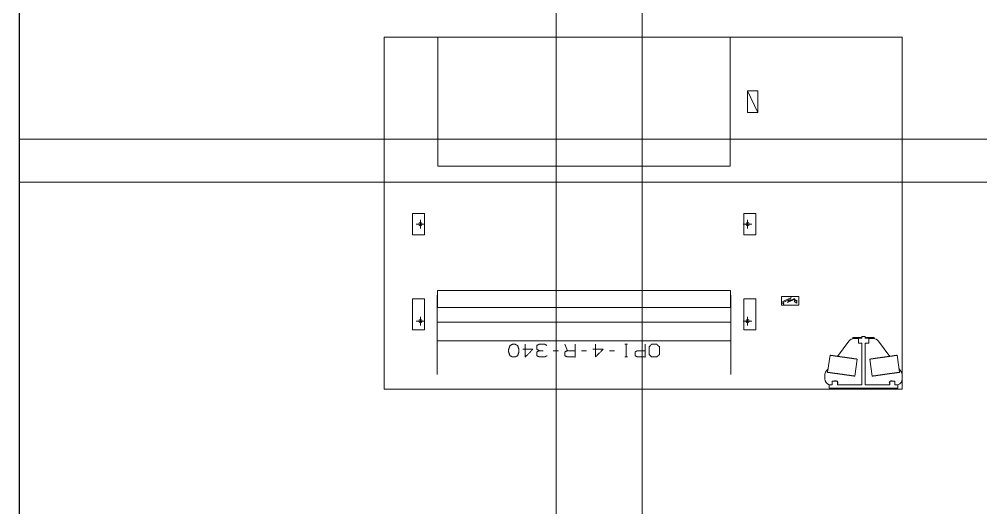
# Model space of a CAD drawing. Header units: millimetres. Extents: x 3056 to 110866, y 16649 to 58349.
# Drawn here: x 3056 to 14248, y 43560 to 49244 of the extents above; entities that cross this region are included whole.
import ezdxf

# ---------------------------------------------------------------- set-up
doc = ezdxf.new("R2010")
doc.units = ezdxf.units.MM
doc.layers.add('1', color=7, linetype='Continuous', true_color=0xffffff)

msp = doc.modelspace()

# ---------------------------------------------------------------- linework, layer by layer
at = {"layer": '1', "color": 143, "linetype": 'Continuous', "lineweight": 25}
msp.add_line((3056, 58349), (3056, 16649), dxfattribs=at)
at = {"layer": '1', "color": 9, "linetype": 'Continuous', "lineweight": 13}
for p, q in [((3056, 16649), (3056, 58349)), ((6093, 47849), (3056, 47849)), ((6093, 47349), (3056, 47349))]:
    msp.add_line(p, q, dxfattribs=at)
at = {"layer": '1', "color": 143, "linetype": 'Continuous', "lineweight": 13}
for p, q in [((3056, 16649), (3056, 58349)), ((9306, 55263), (9306, 17870)), ((10306, 17870), (10306, 54700)), ((48820, 47849), (3056, 47849)), ((3056, 47349), (48820, 47349))]:
    msp.add_line(p, q, dxfattribs=at)
at = {"layer": '1', "color": 43, "linetype": 'Continuous', "lineweight": 13}
msp.add_line((3056, 16649), (3056, 58349), dxfattribs=at)
msp.add_line((3056, 16649), (3056, 58349), dxfattribs=at)
at = {"layer": '1', "color": 43, "linetype": 'Continuous', "lineweight": 25}
msp.add_line((3056, 58349), (3056, 16649), dxfattribs=at)
msp.add_line((3056, 58349), (3056, 16649), dxfattribs=at)
at = {"layer": '1', "color": 4, "linetype": 'Continuous', "lineweight": 13}
for p, q in [((7306, 44942), (7306, 49035)), ((7306, 49035), (13334, 49035)), ((7306, 49035), (13334, 49035)), ((7306, 44942), (7306, 49035)), ((13334, 49035), (13334, 44942)), ((13334, 49035), (13334, 44942)), ((11654, 48160), (11534, 48410)), ((11534, 48410), (11654, 48410)), ((11534, 48160), (11534, 48410)), ((11654, 48410), (11654, 48160)), ((11654, 48160), (11534, 48160)), ((7930, 47535), (11330, 47535)), ((7632, 46735), (7632, 46985)), ((7632, 46985), (7772, 46985)), ((7726, 46810), (7726, 46910)), ((7772, 46985), (7772, 46735)), ((11489, 46735), (11489, 46985)), ((11489, 46985), (11629, 46985)), ((11534, 46810), (11534, 46910)), ((11629, 46985), (11629, 46735)), ((7776, 46860), (7676, 46860)), ((11584, 46860), (11484, 46860)), ((7772, 46735), (7632, 46735)), ((11629, 46735), (11489, 46735)), ((7926, 46090), (11334, 46090)), ((7926, 45890), (7926, 46090)), ((11334, 46090), (11334, 45890)), ((11929, 45917), (11929, 46017)), ((11929, 46017), (12129, 46017)), ((11943, 45959), (12041, 46005)), ((12041, 46005), (12022, 45968)), ((12129, 46017), (12129, 45917)), ((7632, 45632), (7632, 45992)), ((7632, 45992), (7772, 45992)), ((7772, 45992), (7772, 45632)), ((11334, 45890), (7926, 45890)), ((11489, 45632), (11489, 45992)), ((11489, 45992), (11629, 45992)), ((11629, 45992), (11629, 45632)), ((11929, 45942), (11954, 45942)), ((12129, 45917), (11929, 45917)), ((11943, 45959), (11947, 45950)), ((11947, 45950), (12019, 45983)), ((11954, 45942), (11954, 45917)), ((12019, 45983), (11999, 45947)), ((12076, 45983), (11999, 45947)), ((12022, 45968), (12080, 45996)), ((12086, 45965), (12075, 45959)), ((12075, 45959), (12106, 45940)), ((12076, 45983), (12086, 45965)), ((12080, 45996), (12095, 45969)), ((12106, 45974), (12095, 45969)), ((12106, 45974), (12106, 45940)), ((7726, 45682), (7726, 45782)), ((11534, 45682), (11534, 45782)), ((7776, 45732), (7676, 45732)), ((11340, 45720), (7920, 45720)), ((11584, 45732), (11484, 45732)), ((7772, 45632), (7632, 45632)), ((11629, 45632), (11489, 45632)), ((12864, 45553), (12904, 45553)), ((12864, 45535), (12864, 45553)), ((12904, 45535), (12904, 45553)), ((7920, 45501), (11340, 45501)), ((9407, 45463), (9437, 45388)), ((10136, 45463), (10106, 45463)), ((10120, 45315), (10120, 45463)), ((12712, 45498), (12580, 45322)), ((12759, 45527), (12759, 45543)), ((12864, 45543), (12759, 45543)), ((12772, 45528), (12824, 45528)), ((12824, 45475), (12824, 45535)), ((12864, 45535), (12824, 45535)), ((12864, 45475), (12824, 45475)), ((12864, 44992), (12864, 45475)), ((13009, 45543), (12904, 45543)), ((12904, 45535), (12944, 45535)), ((12904, 45475), (12944, 45475)), ((12904, 44992), (12904, 45475)), ((12944, 45475), (12944, 45535)), ((12944, 45528), (12997, 45528)), ((13009, 45527), (13009, 45543)), ((13189, 45322), (13057, 45498)), ((9273, 45388), (9333, 45388)), ((9600, 45388), (9659, 45388)), ((9927, 45388), (9986, 45388)), ((12494, 45335), (12466, 45137)), ((13303, 45137), (13275, 45335)), ((10136, 45315), (10106, 45315)), ((12783, 45092), (12811, 45290)), ((12958, 45290), (12986, 45092)), ((12434, 45062), (12434, 45103)), ((12472, 45178), (12449, 45148)), ((13319, 45148), (13297, 45178)), ((12519, 44992), (12484, 44992)), ((12484, 44952), (12484, 44992)), ((12519, 44992), (12519, 45032)), ((12519, 45032), (12579, 45032)), ((12579, 44992), (12579, 45032)), ((12864, 44992), (12579, 44992)), ((13189, 44992), (12904, 44992)), ((13189, 44992), (13189, 45032)), ((13189, 45032), (13249, 45032)), ((13249, 44992), (13249, 45032)), ((13284, 44992), (13249, 44992)), ((13284, 44952), (13284, 44992)), ((13334, 44942), (7306, 44942)), ((13334, 44942), (7306, 44942)), ((12484, 44952), (13284, 44952))]:
    msp.add_line(p, q, dxfattribs=at)
for centre, radius in [((7726, 46860), 20), ((11534, 46860), 20), ((11942, 45930), 12.5), ((7726, 45732), 20), ((11534, 45732), 20)]:
    msp.add_circle(centre, radius, dxfattribs=at)
for centre, radius, start, end in [((12772, 45453), 75, 90, 143.1301), ((12997, 45453), 75, 36.8699, 90), ((12509, 45103), 75, 143.1301, 180), ((13259, 45103), 75, 0, 36.8699), ((12509, 45062), 75, 180, 250.5277), ((12559, 45012), 25, 90, 126.8719), ((12559, 45012), 25, 53.1281, 90), ((12559, 45012), 25, 323.1281, 36.8663), ((13209, 45012), 25, 143.1337, 216.8719), ((13209, 45012), 25, 90, 126.8719), ((13209, 45012), 25, 53.1281, 90), ((13259, 45062), 75, 289.4723, 0)]:
    msp.add_arc(centre, radius, start, end, dxfattribs=at)
for points, knots in [([(7930, 49035), (7930, 49035), (7930, 49035), (7930, 49035), (7930, 49034), (7930, 49033), (7930, 49033), (7930, 49032), (7930, 49031), (7930, 49030), (7930, 49029), (7930, 49027), (7930, 49025), (7930, 49023), (7930, 49021), (7930, 49018), (7930, 49015), (7930, 49012), (7930, 49009), (7930, 49006), (7930, 49002), (7930, 48999), (7930, 48995), (7930, 48991), (7930, 48986), (7930, 48982), (7930, 48977), (7930, 48975), (7930, 48970), (7930, 48964), (7930, 48959), (7930, 48954), (7930, 48948), (7930, 48942), (7930, 48936), (7930, 48930), (7930, 48923), (7930, 48917), (7930, 48910), (7930, 48903), (7930, 48896), (7930, 48888), (7930, 48885), (7930, 48877), (7930, 48869), (7930, 48862), (7930, 48854), (7930, 48845), (7930, 48837), (7930, 48829), (7930, 48820), (7930, 48811), (7930, 48802), (7930, 48793), (7930, 48784), (7930, 48775), (7930, 48765), (7930, 48760), (7930, 48751), (7930, 48741), (7930, 48731), (7930, 48721), (7930, 48716), (7930, 48706), (7930, 48696), (7930, 48685), (7930, 48675), (7930, 48664), (7930, 48653), (7930, 48642), (7930, 48631), (7930, 48620), (7930, 48609), (7930, 48603), (7930, 48592), (7930, 48581), (7930, 48569), (7930, 48558), (7930, 48546), (7930, 48541), (7930, 48529), (7930, 48517), (7930, 48511), (7930, 48499), (7930, 48487), (7930, 48475), (7930, 48463), (7930, 48451), (7930, 48439), (7930, 48427), (7930, 48415), (7930, 48403), (7930, 48390), (7930, 48378), (7930, 48366), (7930, 48353), (7930, 48341), (7930, 48329), (7930, 48316), (7930, 48304), (7930, 48291), (7930, 48285)], [0, 0, 0.000141, 0.000346, 0.000889, 0.001707, 0.002801, 0.003415, 0.004918, 0.005807, 0.007719, 0.008735, 0.011056, 0.013638, 0.016496, 0.019621, 0.023015, 0.026677, 0.0306, 0.034791, 0.03925, 0.043963, 0.048944, 0.054186, 0.059683, 0.06544, 0.071444, 0.077709, 0.080969, 0.087608, 0.094502, 0.101642, 0.109022, 0.116656, 0.124523, 0.13263, 0.140976, 0.149556, 0.158368, 0.167413, 0.176684, 0.186181, 0.195897, 0.200814, 0.210861, 0.221127, 0.231597, 0.242287, 0.25318, 0.264279, 0.275574, 0.287075, 0.298766, 0.310647, 0.322719, 0.334975, 0.347414, 0.360029, 0.366428, 0.379305, 0.39235, 0.405565, 0.418943, 0.425674, 0.439284, 0.453049, 0.46697, 0.481031, 0.495234, 0.509578, 0.524049, 0.538661, 0.553393, 0.568245, 0.57573, 0.590759, 0.6059, 0.621154, 0.636507, 0.651958, 0.659705, 0.675298, 0.690982, 0.698863, 0.714675, 0.730557, 0.746516, 0.762546, 0.778633, 0.79479, 0.810997, 0.82726, 0.843572, 0.85992, 0.87631, 0.892735, 0.909181, 0.925663, 0.942159, 0.958676, 0.9752, 0.991731, 1, 1]), ([(11330, 48285), (11330, 48298), (11330, 48310), (11330, 48322), (11330, 48335), (11330, 48347), (11330, 48360), (11330, 48372), (11330, 48384), (11330, 48396), (11330, 48409), (11330, 48415), (11330, 48427), (11330, 48439), (11330, 48451), (11330, 48463), (11330, 48475), (11330, 48487), (11330, 48499), (11330, 48511), (11330, 48523), (11330, 48535), (11330, 48546), (11330, 48558), (11330, 48569), (11330, 48575), (11330, 48587), (11330, 48592), (11330, 48603), (11330, 48615), (11330, 48626), (11330, 48637), (11330, 48648), (11330, 48658), (11330, 48669), (11330, 48680), (11330, 48690), (11330, 48701), (11330, 48711), (11330, 48721), (11330, 48726), (11330, 48736), (11330, 48746), (11330, 48756), (11330, 48765), (11330, 48770), (11330, 48779), (11330, 48789), (11330, 48798), (11330, 48807), (11330, 48816), (11330, 48824), (11330, 48833), (11330, 48841), (11330, 48849), (11330, 48858), (11330, 48866), (11330, 48873), (11330, 48881), (11330, 48888), (11330, 48896), (11330, 48903), (11330, 48910), (11330, 48917), (11330, 48923), (11330, 48926), (11330, 48933), (11330, 48939), (11330, 48945), (11330, 48951), (11330, 48956), (11330, 48962), (11330, 48964), (11330, 48970), (11330, 48975), (11330, 48979), (11330, 48984), (11330, 48988), (11330, 48993), (11330, 48997), (11330, 49000), (11330, 49004), (11330, 49008), (11330, 49011), (11330, 49014), (11330, 49017), (11330, 49019), (11330, 49022), (11330, 49024), (11330, 49026), (11330, 49028), (11330, 49030), (11330, 49031), (11330, 49032), (11330, 49033), (11330, 49034), (11330, 49035), (11330, 49035), (11330, 49035), (11330, 49035)], [0, 0, 0.016538, 0.033069, 0.049586, 0.066096, 0.082585, 0.099045, 0.115485, 0.131896, 0.148265, 0.164598, 0.17274, 0.189003, 0.20521, 0.221367, 0.237454, 0.253484, 0.269443, 0.285325, 0.301137, 0.316856, 0.332498, 0.348042, 0.363493, 0.378846, 0.386501, 0.401699, 0.409241, 0.42427, 0.439185, 0.453973, 0.468642, 0.483183, 0.497598, 0.511871, 0.526003, 0.539987, 0.55383, 0.567525, 0.581057, 0.587788, 0.601081, 0.614211, 0.627179, 0.639971, 0.646279, 0.658802, 0.671156, 0.68332, 0.695293, 0.707083, 0.718675, 0.730077, 0.741274, 0.752267, 0.763054, 0.773638, 0.784009, 0.794162, 0.804103, 0.813819, 0.823316, 0.832587, 0.841632, 0.850444, 0.85479, 0.863257, 0.871484, 0.879471, 0.887225, 0.894725, 0.901992, 0.905498, 0.912392, 0.919031, 0.925423, 0.931554, 0.937439, 0.943069, 0.948438, 0.953546, 0.958394, 0.96298, 0.967305, 0.971362, 0.975158, 0.978678, 0.981938, 0.984929, 0.987653, 0.990101, 0.992281, 0.994193, 0.99583, 0.997199, 0.998293, 0.999111, 0.999654, 0.999929, 1, 1]), ([(7930, 48285), (7930, 48273), (7930, 48260), (7930, 48248), (7930, 48236), (7930, 48230), (7930, 48217), (7930, 48205), (7930, 48193), (7930, 48180), (7930, 48168), (7930, 48156), (7930, 48144), (7930, 48131), (7930, 48119), (7930, 48107), (7930, 48095), (7930, 48083), (7930, 48071), (7930, 48059), (7930, 48048), (7930, 48036), (7930, 48024), (7930, 48013), (7930, 48001), (7930, 47995), (7930, 47984), (7930, 47973), (7930, 47961), (7930, 47950), (7930, 47939), (7930, 47928), (7930, 47917), (7930, 47907), (7930, 47896), (7930, 47886), (7930, 47875), (7930, 47865), (7930, 47855), (7930, 47844), (7930, 47839), (7930, 47830), (7930, 47825), (7930, 47815), (7930, 47810), (7930, 47801), (7930, 47796), (7930, 47787), (7930, 47782), (7930, 47773), (7930, 47764), (7930, 47759), (7930, 47751), (7930, 47742), (7930, 47738), (7930, 47729), (7930, 47721), (7930, 47717), (7930, 47709), (7930, 47701), (7930, 47693), (7930, 47686), (7930, 47679), (7930, 47671), (7930, 47664), (7930, 47657), (7930, 47651), (7930, 47644), (7930, 47638), (7930, 47632), (7930, 47626), (7930, 47620), (7930, 47617), (7930, 47612), (7930, 47609), (7930, 47604), (7930, 47598), (7930, 47594), (7930, 47589), (7930, 47584), (7930, 47580), (7930, 47576), (7930, 47572), (7930, 47570), (7930, 47567), (7930, 47563), (7930, 47560), (7930, 47557), (7930, 47554), (7930, 47551), (7930, 47549), (7930, 47547), (7930, 47545), (7930, 47543), (7930, 47541), (7930, 47540), (7930, 47538), (7930, 47538), (7930, 47537), (7930, 47536), (7930, 47536), (7930, 47535), (7930, 47535)], [0, 0, 0.016531, 0.033062, 0.049579, 0.06609, 0.07433, 0.090812, 0.107259, 0.123684, 0.140074, 0.156429, 0.172734, 0.188998, 0.205204, 0.221361, 0.237455, 0.253478, 0.269438, 0.285327, 0.301132, 0.316859, 0.332494, 0.348044, 0.363496, 0.378849, 0.386497, 0.401695, 0.41678, 0.431751, 0.446603, 0.461343, 0.475948, 0.490419, 0.504763, 0.518965, 0.533027, 0.546948, 0.560713, 0.574323, 0.587785, 0.594432, 0.607647, 0.614209, 0.627177, 0.633569, 0.646276, 0.652584, 0.665023, 0.671154, 0.683318, 0.695291, 0.701232, 0.71293, 0.724424, 0.730075, 0.741272, 0.752265, 0.757712, 0.768401, 0.778878, 0.789137, 0.799184, 0.809013, 0.818622, 0.828006, 0.837165, 0.846097, 0.854789, 0.863256, 0.871483, 0.87947, 0.887224, 0.890977, 0.898357, 0.901991, 0.909004, 0.915771, 0.92229, 0.928555, 0.934567, 0.940317, 0.945813, 0.951056, 0.953546, 0.958393, 0.962979, 0.967304, 0.971361, 0.975157, 0.978685, 0.981945, 0.984929, 0.987653, 0.990108, 0.992288, 0.994193, 0.99583, 0.996585, 0.997813, 0.998772, 0.99945, 0.999859, 1, 1]), ([(11330, 47535), (11330, 47535), (11330, 47536), (11330, 47536), (11330, 47537), (11330, 47537), (11330, 47538), (11330, 47540), (11330, 47541), (11330, 47543), (11330, 47545), (11330, 47547), (11330, 47549), (11330, 47550), (11330, 47553), (11330, 47555), (11330, 47558), (11330, 47561), (11330, 47565), (11330, 47568), (11330, 47572), (11330, 47576), (11330, 47580), (11330, 47584), (11330, 47589), (11330, 47594), (11330, 47598), (11330, 47604), (11330, 47609), (11330, 47612), (11330, 47617), (11330, 47623), (11330, 47629), (11330, 47635), (11330, 47641), (11330, 47647), (11330, 47654), (11330, 47661), (11330, 47668), (11330, 47675), (11330, 47679), (11330, 47686), (11330, 47693), (11330, 47701), (11330, 47709), (11330, 47717), (11330, 47721), (11330, 47729), (11330, 47738), (11330, 47746), (11330, 47755), (11330, 47764), (11330, 47773), (11330, 47777), (11330, 47787), (11330, 47796), (11330, 47805), (11330, 47815), (11330, 47825), (11330, 47834), (11330, 47844), (11330, 47855), (11330, 47865), (11330, 47875), (11330, 47880), (11330, 47891), (11330, 47901), (11330, 47912), (11330, 47923), (11330, 47934), (11330, 47945), (11330, 47956), (11330, 47967), (11330, 47978), (11330, 47990), (11330, 48001), (11330, 48007), (11330, 48018), (11330, 48024), (11330, 48036), (11330, 48048), (11330, 48059), (11330, 48065), (11330, 48077), (11330, 48089), (11330, 48101), (11330, 48113), (11330, 48125), (11330, 48137), (11330, 48150), (11330, 48162), (11330, 48168), (11330, 48180), (11330, 48193), (11330, 48205), (11330, 48217), (11330, 48230), (11330, 48242), (11330, 48254), (11330, 48267), (11330, 48279), (11330, 48285)], [0, 0, 0.000141, 0.00055, 0.001228, 0.001707, 0.002801, 0.00417, 0.005807, 0.007712, 0.009892, 0.012347, 0.015071, 0.018055, 0.019622, 0.023015, 0.026677, 0.0306, 0.034791, 0.03925, 0.043963, 0.048944, 0.054187, 0.059683, 0.065433, 0.071445, 0.07771, 0.084229, 0.090996, 0.098009, 0.101643, 0.109023, 0.11665, 0.124524, 0.132631, 0.140977, 0.149557, 0.158369, 0.167415, 0.176686, 0.186182, 0.190987, 0.200816, 0.210863, 0.221122, 0.231599, 0.242288, 0.247735, 0.258728, 0.269925, 0.281327, 0.292919, 0.304709, 0.316682, 0.322722, 0.334977, 0.347416, 0.360032, 0.372823, 0.385791, 0.398922, 0.412215, 0.425677, 0.439287, 0.453052, 0.460009, 0.474, 0.488133, 0.502406, 0.516813, 0.531355, 0.546031, 0.560819, 0.575734, 0.590763, 0.605904, 0.621151, 0.628806, 0.644209, 0.651956, 0.667506, 0.683141, 0.698868, 0.706749, 0.722596, 0.738521, 0.754516, 0.770581, 0.786703, 0.802889, 0.819123, 0.835408, 0.843571, 0.859926, 0.876316, 0.892741, 0.909188, 0.92567, 0.942165, 0.958683, 0.975207, 0.991738, 1, 1]), ([(7920, 46034), (7920, 46032), (7920, 46026), (7920, 46023), (7920, 46017), (7920, 46011), (7920, 46005), (7920, 45999), (7920, 45993), (7920, 45986), (7920, 45979), (7920, 45976), (7920, 45969), (7920, 45962), (7920, 45954), (7920, 45947), (7920, 45939), (7920, 45936), (7920, 45928), (7920, 45920), (7920, 45912), (7920, 45904), (7920, 45896), (7920, 45887), (7920, 45879), (7920, 45870), (7920, 45861), (7920, 45857), (7920, 45848), (7920, 45839), (7920, 45830), (7920, 45821), (7920, 45816), (7920, 45807), (7920, 45803), (7920, 45793), (7920, 45784), (7920, 45774), (7920, 45765), (7920, 45755), (7920, 45745), (7920, 45735), (7920, 45726), (7920, 45716), (7920, 45706), (7920, 45696), (7920, 45691), (7920, 45681), (7920, 45671), (7920, 45661), (7920, 45656), (7920, 45646), (7920, 45635), (7920, 45625), (7920, 45615), (7920, 45610)], [0, 0, 0.006424, 0.019473, 0.026097, 0.039744, 0.05379, 0.068223, 0.08303, 0.098224, 0.113779, 0.129709, 0.137855, 0.154309, 0.171112, 0.188252, 0.205728, 0.223542, 0.232523, 0.250798, 0.269385, 0.288272, 0.307457, 0.326917, 0.346652, 0.366661, 0.386932, 0.407452, 0.417831, 0.438713, 0.45982, 0.481151, 0.502707, 0.513522, 0.535377, 0.546392, 0.568522, 0.590839, 0.613305, 0.635946, 0.658725, 0.681653, 0.704705, 0.727883, 0.751173, 0.774562, 0.798039, 0.809802, 0.833404, 0.85708, 0.880807, 0.892695, 0.916496, 0.940335, 0.964186, 0.988062, 1, 1]), ([(11340, 45110), (11340, 45110), (11340, 45110), (11340, 45111), (11340, 45111), (11340, 45112), (11340, 45113), (11340, 45114), (11340, 45116), (11340, 45117), (11340, 45119), (11340, 45121), (11340, 45124), (11340, 45126), (11340, 45129), (11340, 45130), (11340, 45133), (11340, 45136), (11340, 45139), (11340, 45143), (11340, 45146), (11340, 45150), (11340, 45154), (11340, 45159), (11340, 45163), (11340, 45168), (11340, 45172), (11340, 45177), (11340, 45183), (11340, 45188), (11340, 45193), (11340, 45199), (11340, 45205), (11340, 45211), (11340, 45214), (11340, 45220), (11340, 45227), (11340, 45233), (11340, 45240), (11340, 45243), (11340, 45250), (11340, 45257), (11340, 45264), (11340, 45272), (11340, 45279), (11340, 45287), (11340, 45295), (11340, 45303), (11340, 45311), (11340, 45319), (11340, 45327), (11340, 45335), (11340, 45340), (11340, 45348), (11340, 45357), (11340, 45366), (11340, 45374), (11340, 45383), (11340, 45392), (11340, 45402), (11340, 45411), (11340, 45420), (11340, 45429), (11340, 45439), (11340, 45448), (11340, 45458), (11340, 45468), (11340, 45477), (11340, 45487), (11340, 45497), (11340, 45502), (11340, 45512), (11340, 45522), (11340, 45532), (11340, 45541), (11340, 45551), (11340, 45562), (11340, 45572), (11340, 45582), (11340, 45592), (11340, 45602), (11340, 45612), (11340, 45622), (11340, 45632), (11340, 45642), (11340, 45652), (11340, 45662), (11340, 45672), (11340, 45682), (11340, 45687), (11340, 45697), (11340, 45707), (11340, 45712), (11340, 45722), (11340, 45732), (11340, 45742), (11340, 45751), (11340, 45761), (11340, 45766), (11340, 45775), (11340, 45785), (11340, 45794), (11340, 45804), (11340, 45813), (11340, 45822), (11340, 45831), (11340, 45840), (11340, 45849), (11340, 45858), (11340, 45867), (11340, 45875), (11340, 45879), (11340, 45888), (11340, 45896), (11340, 45904), (11340, 45913), (11340, 45917), (11340, 45924), (11340, 45932), (11340, 45940), (11340, 45947), (11340, 45955), (11340, 45962), (11340, 45969), (11340, 45973), (11340, 45979), (11340, 45986), (11340, 45993), (11340, 45999), (11340, 46005), (11340, 46012), (11340, 46015), (11340, 46020), (11340, 46023), (11340, 46029), (11340, 46034)], [0, 0, 0.000109, 0.000275, 0.000716, 0.001374, 0.002256, 0.003355, 0.004672, 0.006213, 0.00797, 0.00994, 0.012133, 0.014538, 0.017155, 0.019989, 0.021455, 0.02461, 0.027971, 0.031538, 0.035317, 0.039302, 0.043488, 0.047879, 0.052472, 0.057264, 0.062251, 0.067433, 0.07281, 0.078375, 0.08413, 0.090073, 0.096194, 0.102504, 0.108986, 0.112318, 0.119063, 0.125986, 0.133074, 0.140329, 0.143999, 0.151494, 0.159155, 0.166965, 0.174936, 0.183049, 0.191306, 0.199711, 0.208254, 0.216929, 0.225741, 0.234679, 0.243743, 0.248335, 0.257577, 0.266933, 0.276403, 0.285983, 0.295665, 0.305445, 0.315322, 0.325296, 0.335351, 0.345491, 0.355712, 0.366007, 0.376376, 0.386815, 0.39731, 0.407868, 0.418478, 0.423792, 0.434476, 0.445207, 0.455971, 0.466776, 0.477603, 0.488465, 0.499344, 0.510241, 0.521148, 0.532062, 0.542981, 0.5539, 0.564814, 0.575721, 0.586612, 0.597485, 0.60833, 0.619152, 0.624546, 0.635316, 0.646052, 0.651405, 0.662073, 0.672694, 0.683258, 0.693765, 0.704209, 0.709397, 0.719738, 0.73001, 0.740202, 0.750313, 0.760339, 0.770279, 0.780122, 0.789868, 0.79951, 0.809049, 0.81848, 0.827801, 0.832428, 0.841572, 0.85059, 0.859482, 0.868243, 0.87256, 0.88112, 0.889543, 0.897822, 0.905959, 0.913946, 0.921779, 0.929458, 0.93326, 0.940698, 0.947981, 0.955092, 0.962032, 0.968806, 0.975408, 0.978614, 0.984947, 0.988067, 0.994125, 1, 1]), ([(7920, 45610), (7920, 45600), (7920, 45590), (7920, 45580), (7920, 45569), (7920, 45559), (7920, 45549), (7920, 45539), (7920, 45529), (7920, 45519), (7920, 45509), (7920, 45499), (7920, 45489), (7920, 45479), (7920, 45469), (7920, 45459), (7920, 45455), (7920, 45445), (7920, 45435), (7920, 45431), (7920, 45421), (7920, 45412), (7920, 45402), (7920, 45393), (7920, 45384), (7920, 45375), (7920, 45366), (7920, 45357), (7920, 45348), (7920, 45340), (7920, 45331), (7920, 45323), (7920, 45315), (7920, 45306), (7920, 45298), (7920, 45290), (7920, 45283), (7920, 45275), (7920, 45268), (7920, 45260), (7920, 45253), (7920, 45246), (7920, 45239), (7920, 45232), (7920, 45226), (7920, 45219), (7920, 45213), (7920, 45207), (7920, 45201), (7920, 45195), (7920, 45189), (7920, 45187), (7920, 45181), (7920, 45176), (7920, 45171), (7920, 45166), (7920, 45162), (7920, 45157), (7920, 45153), (7920, 45149), (7920, 45147), (7920, 45143), (7920, 45140), (7920, 45136), (7920, 45133), (7920, 45130), (7920, 45128), (7920, 45125), (7920, 45123), (7920, 45122), (7920, 45119), (7920, 45118), (7920, 45116), (7920, 45115), (7920, 45113), (7920, 45112), (7920, 45111), (7920, 45111), (7920, 45111), (7920, 45110), (7920, 45110)], [0, 0, 0.020405, 0.040788, 0.061161, 0.081513, 0.101822, 0.1221, 0.142314, 0.162476, 0.182573, 0.202587, 0.222526, 0.242359, 0.262107, 0.281739, 0.301245, 0.310939, 0.330264, 0.349452, 0.359009, 0.377974, 0.396781, 0.415418, 0.433886, 0.452174, 0.470271, 0.488178, 0.505884, 0.523368, 0.54064, 0.55769, 0.574507, 0.59108, 0.60741, 0.623497, 0.639309, 0.654866, 0.670149, 0.685145, 0.699856, 0.714281, 0.72841, 0.742242, 0.755757, 0.768955, 0.781835, 0.794387, 0.80661, 0.818506, 0.830052, 0.84126, 0.846679, 0.857358, 0.867676, 0.877635, 0.887234, 0.896452, 0.9053, 0.913777, 0.921874, 0.925821, 0.933335, 0.940469, 0.94721, 0.95355, 0.959498, 0.965043, 0.970187, 0.974928, 0.977098, 0.981236, 0.984961, 0.988274, 0.991173, 0.993661, 0.995745, 0.997407, 0.998127, 0.999174, 0.999799, 1, 1]), ([(8798, 45463), (8769, 45447), (8753, 45404), (8753, 45374), (8769, 45329), (8798, 45315), (8828, 45315), (8858, 45329), (8873, 45374), (8872, 45404), (8858, 45447), (8828, 45463), (8798, 45463)], [0, 0, 0.076272, 0.181892, 0.249382, 0.358351, 0.433031, 0.500524, 0.575204, 0.684172, 0.751756, 0.856235, 0.932507, 1, 1]), ([(8917, 45404), (9035, 45404), (8946, 45315), (8946, 45463)], [0, 0, 0.302057, 0.62243, 1, 1]), ([(9199, 45449), (9171, 45463), (9110, 45463), (9080, 45449), (9080, 45404), (9110, 45388), (9155, 45388)], [0, 0, 0.126085, 0.370416, 0.502131, 0.683814, 0.818317, 1, 1]), ([(9526, 45463), (9526, 45315), (9437, 45315), (9407, 45329), (9407, 45374), (9437, 45388), (9526, 45388)], [0, 0, 0.339227, 0.542764, 0.617834, 0.721388, 0.796463, 1, 1]), ([(9734, 45404), (9853, 45404), (9763, 45315), (9763, 45463)], [0, 0, 0.302058, 0.622431, 1, 1]), ([(10343, 45463), (10343, 45315), (10254, 45315), (10224, 45329), (10224, 45374), (10255, 45388), (10343, 45388)], [0, 0, 0.339339, 0.542942, 0.618037, 0.721625, 0.799968, 1, 1]), ([(10477, 45463), (10417, 45463), (10388, 45433), (10388, 45344), (10417, 45315), (10477, 45315), (10508, 45344), (10508, 45433), (10477, 45463)], [0, 0, 0.127128, 0.217019, 0.407713, 0.497604, 0.624732, 0.717019, 0.907713, 1, 1]), ([(9110, 45388), (9080, 45374), (9080, 45329), (9110, 45315), (9171, 45315), (9200, 45329)], [0, 0, 0.160404, 0.38166, 0.542053, 0.839604, 1, 1]), ([(12494, 45335), (12494, 45335), (12494, 45335), (12494, 45335), (12495, 45334), (12495, 45334), (12496, 45334), (12497, 45334), (12499, 45334), (12500, 45334), (12501, 45334), (12502, 45333), (12504, 45333), (12505, 45333), (12506, 45333), (12508, 45333), (12509, 45332), (12510, 45332), (12512, 45332), (12513, 45332), (12514, 45332), (12517, 45331), (12519, 45331), (12520, 45331), (12522, 45331), (12525, 45330), (12529, 45330), (12532, 45329), (12534, 45329), (12536, 45329), (12540, 45328), (12544, 45327), (12548, 45327), (12551, 45327), (12553, 45326), (12555, 45326), (12557, 45326), (12562, 45325), (12564, 45325), (12566, 45324), (12569, 45324), (12571, 45324), (12574, 45323), (12576, 45323), (12579, 45323), (12581, 45322), (12586, 45322), (12589, 45321), (12591, 45321), (12597, 45320), (12602, 45319), (12605, 45319), (12607, 45319), (12610, 45318), (12613, 45318), (12618, 45317), (12624, 45316), (12630, 45315), (12632, 45315), (12638, 45314), (12641, 45314), (12646, 45313), (12649, 45313), (12655, 45312), (12658, 45312), (12663, 45311), (12669, 45310), (12672, 45310), (12675, 45309), (12680, 45308), (12683, 45308), (12686, 45308), (12691, 45307), (12694, 45306), (12697, 45306), (12702, 45305), (12705, 45305), (12707, 45305), (12713, 45304), (12718, 45303), (12720, 45303), (12723, 45302), (12726, 45302), (12728, 45302), (12731, 45301), (12733, 45301), (12738, 45300), (12740, 45300), (12742, 45300), (12745, 45299), (12747, 45299), (12749, 45299), (12752, 45298), (12754, 45298), (12756, 45298), (12760, 45297), (12764, 45297), (12766, 45296), (12768, 45296), (12772, 45295), (12775, 45295), (12779, 45294), (12782, 45294), (12785, 45294), (12787, 45293), (12788, 45293), (12791, 45293), (12794, 45292), (12796, 45292), (12799, 45292), (12800, 45292), (12801, 45291), (12802, 45291), (12803, 45291), (12804, 45291), (12806, 45291), (12806, 45291), (12807, 45291), (12808, 45290), (12808, 45290), (12809, 45290), (12809, 45290), (12810, 45290), (12810, 45290), (12810, 45290), (12810, 45290), (12810, 45290), (12811, 45290), (12811, 45290)], [0, 0, 0.000316, 0.000796, 0.001272, 0.002864, 0.005087, 0.007943, 0.011426, 0.015529, 0.020255, 0.02292, 0.025586, 0.031527, 0.034791, 0.038061, 0.045183, 0.049035, 0.05289, 0.057023, 0.061159, 0.065577, 0.074681, 0.079375, 0.084328, 0.089289, 0.09973, 0.11068, 0.122126, 0.12809, 0.134055, 0.146445, 0.15929, 0.17257, 0.179418, 0.186263, 0.193316, 0.200362, 0.21484, 0.222258, 0.229682, 0.237272, 0.244863, 0.252622, 0.260374, 0.268286, 0.276191, 0.292294, 0.300475, 0.308658, 0.325265, 0.342099, 0.350616, 0.359135, 0.36774, 0.376348, 0.393718, 0.411224, 0.428841, 0.437695, 0.455443, 0.464329, 0.482151, 0.491079, 0.508921, 0.517846, 0.535668, 0.553449, 0.562303, 0.571158, 0.588775, 0.59753, 0.606283, 0.62365, 0.632259, 0.640867, 0.657901, 0.666315, 0.674732, 0.69134, 0.707705, 0.715759, 0.723806, 0.731714, 0.739624, 0.747378, 0.755134, 0.770318, 0.77774, 0.785159, 0.792399, 0.799635, 0.806684, 0.813734, 0.820582, 0.827427, 0.840707, 0.853553, 0.859748, 0.865945, 0.877875, 0.889318, 0.900268, 0.910709, 0.920625, 0.925316, 0.930006, 0.938839, 0.94711, 0.954814, 0.961937, 0.965207, 0.96847, 0.974411, 0.97708, 0.979742, 0.984469, 0.986518, 0.988573, 0.990313, 0.992055, 0.99491, 0.99602, 0.997136, 0.997928, 0.998726, 0.999201, 0.999681, 0.999839, 1, 1]), ([(12958, 45290), (12958, 45290), (12958, 45290), (12959, 45290), (12959, 45290), (12959, 45290), (12959, 45290), (12960, 45290), (12960, 45290), (12961, 45290), (12961, 45290), (12962, 45291), (12963, 45291), (12963, 45291), (12965, 45291), (12966, 45291), (12966, 45291), (12968, 45291), (12969, 45292), (12970, 45292), (12973, 45292), (12975, 45292), (12978, 45293), (12981, 45293), (12982, 45293), (12984, 45294), (12987, 45294), (12990, 45294), (12993, 45295), (12997, 45295), (13001, 45296), (13003, 45296), (13005, 45297), (13009, 45297), (13013, 45298), (13015, 45298), (13017, 45298), (13020, 45299), (13022, 45299), (13024, 45299), (13026, 45300), (13029, 45300), (13031, 45300), (13036, 45301), (13038, 45301), (13041, 45302), (13043, 45302), (13046, 45302), (13048, 45303), (13051, 45303), (13056, 45304), (13061, 45305), (13064, 45305), (13067, 45305), (13072, 45306), (13075, 45306), (13078, 45307), (13083, 45308), (13086, 45308), (13089, 45308), (13094, 45309), (13097, 45310), (13100, 45310), (13106, 45311), (13111, 45312), (13114, 45312), (13120, 45313), (13122, 45313), (13128, 45314), (13131, 45314), (13137, 45315), (13139, 45315), (13145, 45316), (13150, 45317), (13156, 45318), (13159, 45318), (13161, 45319), (13164, 45319), (13167, 45319), (13172, 45320), (13177, 45321), (13180, 45321), (13183, 45322), (13188, 45322), (13190, 45323), (13193, 45323), (13195, 45323), (13198, 45324), (13200, 45324), (13202, 45324), (13205, 45325), (13207, 45325), (13212, 45326), (13214, 45326), (13216, 45326), (13218, 45327), (13221, 45327), (13225, 45327), (13229, 45328), (13233, 45329), (13235, 45329), (13237, 45329), (13240, 45330), (13244, 45330), (13247, 45331), (13249, 45331), (13250, 45331), (13252, 45331), (13253, 45331), (13254, 45332), (13256, 45332), (13257, 45332), (13258, 45332), (13260, 45332), (13261, 45333), (13263, 45333), (13264, 45333), (13265, 45333), (13267, 45333), (13268, 45334), (13269, 45334), (13270, 45334), (13272, 45334), (13273, 45334), (13274, 45334), (13274, 45334), (13275, 45335), (13275, 45335), (13275, 45335), (13275, 45335)], [0, 0, 0.000161, 0.000319, 0.000794, 0.001274, 0.002068, 0.002864, 0.003976, 0.00509, 0.007946, 0.009687, 0.011427, 0.013478, 0.015531, 0.020254, 0.02292, 0.025589, 0.031526, 0.034794, 0.038064, 0.045186, 0.052886, 0.061161, 0.069994, 0.074684, 0.079375, 0.089292, 0.099733, 0.110679, 0.122125, 0.134052, 0.140249, 0.146448, 0.159293, 0.17257, 0.179419, 0.186267, 0.193313, 0.200361, 0.207598, 0.214837, 0.222261, 0.229679, 0.244867, 0.252619, 0.260377, 0.268283, 0.276191, 0.284242, 0.292292, 0.308658, 0.325269, 0.333686, 0.3421, 0.359135, 0.367742, 0.376348, 0.393718, 0.402471, 0.411222, 0.428843, 0.437699, 0.446553, 0.464334, 0.482156, 0.491077, 0.508923, 0.517847, 0.535673, 0.544559, 0.562304, 0.571157, 0.588778, 0.606284, 0.623655, 0.632262, 0.640868, 0.649383, 0.6579, 0.674733, 0.691345, 0.699528, 0.707708, 0.723812, 0.731717, 0.739625, 0.747381, 0.75514, 0.762727, 0.770321, 0.777741, 0.785163, 0.799641, 0.806688, 0.813736, 0.820585, 0.827433, 0.840713, 0.853555, 0.865949, 0.871914, 0.877877, 0.889324, 0.900274, 0.910711, 0.915671, 0.920629, 0.925319, 0.93001, 0.934422, 0.938841, 0.942977, 0.947114, 0.950969, 0.954817, 0.961943, 0.965209, 0.968477, 0.974413, 0.97708, 0.979749, 0.984471, 0.988574, 0.992061, 0.994913, 0.997136, 0.998728, 0.999208, 0.999684, 1, 1]), ([(12466, 45137), (12466, 45137), (12466, 45137), (12466, 45136), (12466, 45136), (12467, 45136), (12467, 45136), (12467, 45136), (12467, 45136), (12468, 45136), (12469, 45136), (12469, 45136), (12470, 45136), (12471, 45136), (12472, 45136), (12474, 45135), (12476, 45135), (12477, 45135), (12478, 45135), (12480, 45135), (12481, 45134), (12483, 45134), (12485, 45134), (12488, 45133), (12490, 45133), (12491, 45133), (12494, 45133), (12496, 45132), (12497, 45132), (12499, 45132), (12501, 45132), (12505, 45131), (12506, 45131), (12510, 45130), (12512, 45130), (12516, 45129), (12518, 45129), (12521, 45129), (12525, 45128), (12529, 45128), (12534, 45127), (12536, 45127), (12539, 45126), (12543, 45126), (12548, 45125), (12553, 45124), (12556, 45124), (12558, 45124), (12564, 45123), (12569, 45122), (12572, 45122), (12574, 45121), (12580, 45121), (12585, 45120), (12588, 45119), (12591, 45119), (12593, 45119), (12596, 45118), (12602, 45117), (12605, 45117), (12607, 45117), (12613, 45116), (12619, 45115), (12624, 45114), (12630, 45113), (12636, 45113), (12641, 45112), (12644, 45111), (12647, 45111), (12652, 45110), (12658, 45110), (12663, 45109), (12666, 45108), (12669, 45108), (12672, 45108), (12674, 45107), (12680, 45106), (12685, 45106), (12688, 45105), (12690, 45105), (12695, 45104), (12698, 45104), (12700, 45104), (12705, 45103), (12710, 45102), (12712, 45102), (12715, 45102), (12719, 45101), (12721, 45101), (12724, 45100), (12726, 45100), (12728, 45100), (12732, 45099), (12736, 45099), (12740, 45098), (12744, 45097), (12746, 45097), (12748, 45097), (12751, 45096), (12754, 45096), (12756, 45096), (12758, 45096), (12759, 45095), (12761, 45095), (12763, 45095), (12766, 45094), (12767, 45094), (12768, 45094), (12771, 45094), (12772, 45094), (12773, 45093), (12775, 45093), (12775, 45093), (12776, 45093), (12778, 45093), (12779, 45093), (12780, 45092), (12780, 45092), (12781, 45092), (12781, 45092), (12782, 45092), (12782, 45092), (12782, 45092), (12782, 45092), (12783, 45092), (12783, 45092), (12783, 45092)], [0, 0, 0.000158, 0.000319, 0.000794, 0.001274, 0.002068, 0.002864, 0.003976, 0.00509, 0.007945, 0.009687, 0.011427, 0.013478, 0.015531, 0.020254, 0.025587, 0.031523, 0.034793, 0.038061, 0.045183, 0.049038, 0.052886, 0.061161, 0.069994, 0.074684, 0.079375, 0.089291, 0.09451, 0.09973, 0.105205, 0.110678, 0.122125, 0.12809, 0.14025, 0.146447, 0.159293, 0.165931, 0.172567, 0.186266, 0.200358, 0.214837, 0.22226, 0.229678, 0.244866, 0.260374, 0.276194, 0.284241, 0.292291, 0.30866, 0.325268, 0.333682, 0.342099, 0.359133, 0.376344, 0.385033, 0.393717, 0.40247, 0.411225, 0.428841, 0.437697, 0.446551, 0.464332, 0.482154, 0.5, 0.517842, 0.535669, 0.553445, 0.562301, 0.571155, 0.588775, 0.606282, 0.623652, 0.632259, 0.640865, 0.64938, 0.657897, 0.67473, 0.691342, 0.699523, 0.707705, 0.723808, 0.731714, 0.739622, 0.755134, 0.770318, 0.777742, 0.785159, 0.799638, 0.806684, 0.813733, 0.820582, 0.827429, 0.84071, 0.853551, 0.865945, 0.877871, 0.883597, 0.88932, 0.90027, 0.910707, 0.915665, 0.920625, 0.925315, 0.930006, 0.938835, 0.94711, 0.950964, 0.954813, 0.961939, 0.965203, 0.968473, 0.974413, 0.977076, 0.979745, 0.984467, 0.988569, 0.990311, 0.992055, 0.994906, 0.996022, 0.997132, 0.99793, 0.998721, 0.999204, 0.99968, 0.999838, 1, 1]), ([(12986, 45092), (12986, 45092), (12986, 45092), (12987, 45092), (12987, 45092), (12987, 45092), (12987, 45092), (12988, 45092), (12989, 45092), (12989, 45092), (12990, 45093), (12991, 45093), (12993, 45093), (12993, 45093), (12994, 45093), (12996, 45093), (12997, 45094), (12998, 45094), (13001, 45094), (13002, 45094), (13003, 45094), (13006, 45095), (13008, 45095), (13010, 45095), (13013, 45096), (13014, 45096), (13018, 45096), (13021, 45097), (13023, 45097), (13025, 45097), (13029, 45098), (13033, 45099), (13037, 45099), (13041, 45100), (13043, 45100), (13045, 45100), (13047, 45101), (13050, 45101), (13054, 45102), (13057, 45102), (13059, 45102), (13064, 45103), (13069, 45104), (13071, 45104), (13074, 45104), (13079, 45105), (13081, 45105), (13084, 45106), (13089, 45106), (13095, 45107), (13097, 45108), (13100, 45108), (13103, 45108), (13105, 45109), (13111, 45110), (13117, 45110), (13122, 45111), (13125, 45111), (13128, 45112), (13133, 45113), (13139, 45113), (13145, 45114), (13150, 45115), (13156, 45116), (13162, 45117), (13164, 45117), (13167, 45117), (13173, 45118), (13176, 45119), (13178, 45119), (13181, 45119), (13184, 45120), (13189, 45121), (13195, 45121), (13197, 45122), (13200, 45122), (13205, 45123), (13210, 45124), (13213, 45124), (13216, 45124), (13221, 45125), (13225, 45126), (13230, 45126), (13233, 45127), (13235, 45127), (13240, 45128), (13244, 45128), (13248, 45129), (13251, 45129), (13253, 45129), (13257, 45130), (13259, 45130), (13261, 45131), (13264, 45131), (13268, 45132), (13270, 45132), (13271, 45132), (13273, 45132), (13275, 45133), (13278, 45133), (13279, 45133), (13281, 45133), (13284, 45134), (13286, 45134), (13288, 45134), (13289, 45135), (13291, 45135), (13292, 45135), (13293, 45135), (13295, 45135), (13297, 45136), (13298, 45136), (13299, 45136), (13299, 45136), (13300, 45136), (13301, 45136), (13301, 45136), (13302, 45136), (13302, 45136), (13302, 45136), (13303, 45136), (13303, 45136), (13303, 45137), (13303, 45137), (13303, 45137)], [0, 0, 0.000316, 0.000796, 0.001274, 0.00207, 0.002864, 0.003978, 0.00509, 0.007945, 0.009685, 0.011427, 0.015529, 0.020255, 0.02292, 0.025587, 0.031528, 0.034793, 0.038061, 0.045183, 0.049036, 0.05289, 0.061161, 0.069994, 0.074681, 0.084331, 0.089289, 0.09973, 0.11068, 0.116403, 0.122125, 0.134055, 0.146445, 0.15929, 0.172571, 0.179418, 0.186263, 0.193316, 0.200362, 0.214841, 0.222258, 0.229682, 0.244866, 0.260374, 0.268286, 0.276192, 0.292295, 0.300477, 0.308658, 0.325266, 0.342099, 0.350616, 0.359131, 0.367741, 0.376348, 0.393714, 0.411225, 0.428841, 0.437695, 0.446551, 0.464332, 0.482153, 0.5, 0.517846, 0.535668, 0.553449, 0.562303, 0.571159, 0.588775, 0.59753, 0.606279, 0.614967, 0.623652, 0.640863, 0.657901, 0.666318, 0.674732, 0.69134, 0.707705, 0.715759, 0.723806, 0.739626, 0.755134, 0.770318, 0.77774, 0.785159, 0.799638, 0.813734, 0.827429, 0.834069, 0.840707, 0.853553, 0.85975, 0.865945, 0.877871, 0.889318, 0.894795, 0.90027, 0.905486, 0.910709, 0.920625, 0.925316, 0.930006, 0.938839, 0.94711, 0.950962, 0.954817, 0.961939, 0.965207, 0.968472, 0.974413, 0.979742, 0.984469, 0.986518, 0.988573, 0.990313, 0.992055, 0.99491, 0.99602, 0.997136, 0.997928, 0.998726, 0.999201, 0.999681, 0.999842, 1, 1])]:
    msp.add_open_spline(points, degree=1, knots=knots, dxfattribs=at)

doc.saveas('drawing.dxf')
